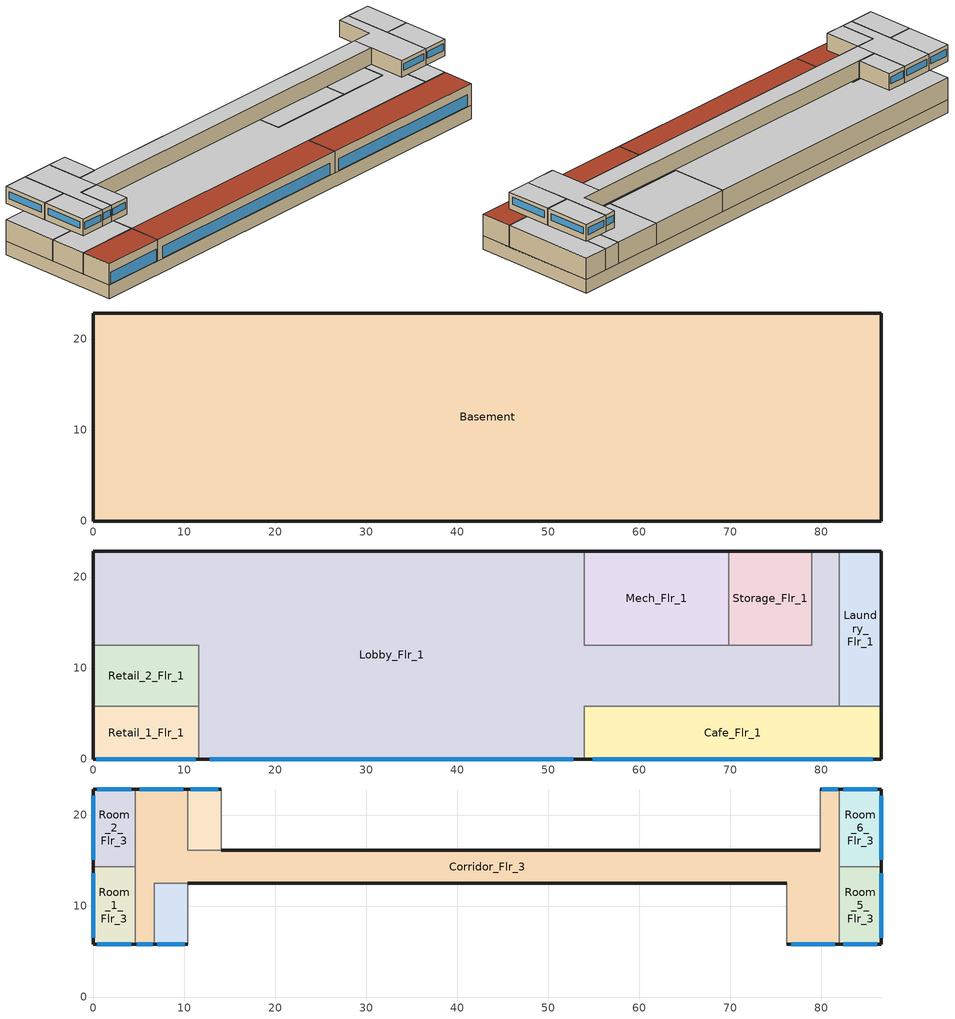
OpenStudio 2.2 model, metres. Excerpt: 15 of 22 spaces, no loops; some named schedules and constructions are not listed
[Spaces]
Basement
 floor ground: 86.56,22.86 86.56,0 0,0 0,22.86 z-2.44
 wall ground: 0,22.86 0,0 86.56,0 86.56,22.86 0,22.86 z-2.44:0
Lobby_Flr_1
 floor to Basement: 53.95,22.86 53.95,0 11.58,0 11.58,12.5 0,12.5 0,22.86 z0; 81.99,22.86 81.99,5.79 53.95,5.79 53.95,12.5 78.94,12.5 78.94,22.86 z0
 wall outside: 53.95,22.86 0,22.86 0,12.5 / 11.58,0 53.95,0 / 81.99,22.86 78.94,22.86 z0:3.96
 wall to Retail_1_Flr_1: 11.58,5.79 11.58,0 z0:3.96
 wall to Laundry_Flr_1: 81.99,5.79 81.99,22.86 z0:3.96
 wall to Storage_Flr_1: 78.94,22.86 78.94,12.5 69.8,12.5 z0:3.96
 wall to Cafe_Flr_1: 53.95,0 53.95,5.79 81.99,5.79 z0:3.96
 wall to Retail_2_Flr_1: 0,12.5 11.58,12.5 11.58,5.79 z0:3.96
 wall to Mech_Flr_1: 69.8,12.5 53.95,12.5 53.95,22.86 z0:3.96
 window: 12.79,0 52.74,0 z0.15:2.29
 ceiling adiabatic (Typical Interior Wall): 81.99,5.79 81.99,22.86 78.94,22.86 78.94,12.5 53.95,12.5 53.95,22.86 0,22.86 0,12.5 11.58,12.5 11.58,5.79 z3.96
 roof outside: 53.95,0 53.95,5.79 11.58,5.79 11.58,0 z3.96
Retail_1_Flr_1
 floor to Basement: 11.58,5.79 11.58,0 0,0 0,5.79 z0
 wall outside: 0,5.79 0,0 11.58,0 z0:3.96
 wall to Retail_2_Flr_1: 11.58,5.79 0,5.79 z0:3.96
 window: 0.33,0 11.25,0 z0.15:2.29
 roof outside: 11.58,0 11.58,5.79 0,5.79 0,0 z3.96
Retail_2_Flr_1
 floor to Basement: 11.58,12.5 11.58,5.79 0,5.79 0,12.5 z0
 wall outside: 0,12.5 0,5.79 z0:3.96
 ceiling adiabatic (Typical Interior Wall): 11.58,5.79 11.58,12.5 0,12.5 0,5.79 z3.96
Laundry_Flr_1
 floor to Basement: 86.56,22.86 86.56,5.79 81.99,5.79 81.99,22.86 z0
 wall outside: 86.56,5.79 86.56,22.86 81.99,22.86 z0:3.96
 wall to Cafe_Flr_1: 81.99,5.79 86.56,5.79 z0:3.96
 ceiling adiabatic (Typical Interior Wall): 86.56,5.79 86.56,22.86 81.99,22.86 81.99,5.79 z3.96
Storage_Flr_1
 floor to Basement: 78.94,22.86 78.94,12.5 69.8,12.5 69.8,22.86 z0
 wall outside: 78.94,22.86 69.8,22.86 z0:3.96
 wall to Mech_Flr_1: 69.8,22.86 69.8,12.5 z0:3.96
 ceiling adiabatic (Typical Interior Wall): 78.94,12.5 78.94,22.86 69.8,22.86 69.8,12.5 z3.96
Mech_Flr_1
 floor to Basement: 69.8,22.86 69.8,12.5 53.95,12.5 53.95,22.86 z0
 wall outside: 69.8,22.86 53.95,22.86 z0:3.96
 ceiling adiabatic (Typical Interior Wall): 69.8,12.5 69.8,22.86 53.95,22.86 53.95,12.5 z3.96
Cafe_Flr_1
 floor to Basement: 86.56,5.79 86.56,0 53.95,0 53.95,5.79 z0
 wall outside: 53.95,0 86.56,0 86.56,5.79 z0:3.96
 window: 54.88,0 85.63,0 z0.15:2.29
 roof outside: 86.56,0 86.56,5.79 53.95,5.79 53.95,0 z3.96
Room_6_Flr_3
 floor adiabatic (Typical Interior Wall): 86.56,22.86 86.56,14.33 81.99,14.33 81.99,22.86 z7.01
 wall outside: 86.56,14.33 86.56,22.86 81.99,22.86 z7.01:10.06
 wall to Corridor_Flr_3: 81.99,22.86 81.99,14.33 z7.01:10.06
 wall to Room_5_Flr_3: 81.99,14.33 86.56,14.33 z7.01:10.06
 window: 86.16,22.86 82.39,22.86 / 86.56,15.07 86.56,22.11 z8.11:9.33
 ceiling adiabatic (Typical Interior Wall): 86.56,14.33 86.56,22.86 81.99,22.86 81.99,14.33 z10.06
Room_1_Flr_3
 floor adiabatic (Typical Interior Wall): 4.57,14.33 4.57,5.79 0,5.79 0,14.33 z7.01
 wall outside: 0,14.33 0,5.79 4.57,5.79 z7.01:10.06
 wall to Corridor_Flr_3: 4.57,5.79 4.57,14.33 z7.01:10.06
 wall to Room_2_Flr_3: 4.57,14.33 0,14.33 z7.01:10.06
 window: 0,13.58 0,6.54 / 0.4,5.79 4.17,5.79 z8.11:9.33
 ceiling adiabatic (Typical Interior Wall): 4.57,5.79 4.57,14.33 0,14.33 0,5.79 z10.06
Corridor_Flr_3
 floor adiabatic (Typical Interior Wall): 76.2,16.15 76.2,12.5 10.36,12.5 10.36,16.15 z7.01; 81.99,22.86 81.99,5.79 76.2,5.79 76.2,16.15 79.86,16.15 79.86,22.86 z7.01; 10.36,22.86 10.36,12.5 6.71,12.5 6.71,5.79 4.57,5.79 4.57,22.86 z7.01
 wall outside: 81.99,22.86 79.86,22.86 / 4.57,5.79 6.71,5.79 / 10.36,22.86 4.57,22.86 / 76.2,5.79 81.99,5.79 / 79.86,16.15 14.02,16.15 / 10.36,12.5 76.2,12.5 z7.01:10.06
 wall adiabatic (Typical Interior Wall): 79.86,22.86 79.86,16.15 / 76.2,12.5 76.2,5.79 / 6.71,5.79 6.71,12.5 10.36,12.5 / 14.02,16.15 10.36,16.15 10.36,22.86 z7.01:10.06
 wall to Room_2_Flr_3: 4.57,22.86 4.57,14.33 z7.01:10.06
 wall to Room_5_Flr_3: 81.99,5.79 81.99,14.33 z7.01:10.06
 window: 81.81,22.86 80.04,22.86 / 9.86,22.86 5.08,22.86 / 76.71,5.79 81.48,5.79 / 4.76,5.79 6.52,5.79 z8.11:9.33
 ceiling adiabatic (Typical Interior Wall): 81.99,5.79 81.99,22.86 79.86,22.86 79.86,16.15 76.2,16.15 76.2,5.79 z10.06; 6.71,5.79 6.71,12.5 10.36,12.5 10.36,22.86 4.57,22.86 4.57,5.79 z10.06; 76.2,12.5 76.2,16.15 10.36,16.15 10.36,12.5 z10.06
Room_2_Flr_3
 floor adiabatic (Typical Interior Wall): 4.57,22.86 4.57,14.33 0,14.33 0,22.86 z7.01
 wall outside: 4.57,22.86 0,22.86 0,14.33 z7.01:10.06
 window: 0,22.11 0,15.07 / 4.17,22.86 0.4,22.86 z8.11:9.33
 ceiling adiabatic (Typical Interior Wall): 4.57,14.33 4.57,22.86 0,22.86 0,14.33 z10.06
Room_4_Mult19_Flr_3
 floor adiabatic (Typical Interior Wall): 14.02,22.86 14.02,16.15 10.36,16.15 10.36,22.86 z7.01
 wall outside: 14.02,22.86 10.36,22.86 z7.01:10.06
 wall adiabatic (Typical Interior Wall): 10.36,22.86 10.36,16.15 14.02,16.15 14.02,22.86 z7.01:10.06
 window: 13.7,22.86 10.68,22.86 z8.11:9.33
 ceiling adiabatic (Typical Interior Wall): 14.02,16.15 14.02,22.86 10.36,22.86 10.36,16.15 z10.06
Room_5_Flr_3
 floor adiabatic (Typical Interior Wall): 86.56,14.33 86.56,5.79 81.99,5.79 81.99,14.33 z7.01
 wall outside: 81.99,5.79 86.56,5.79 86.56,14.33 z7.01:10.06
 window: 86.56,6.54 86.56,13.58 / 82.39,5.79 86.16,5.79 z8.11:9.33
 ceiling adiabatic (Typical Interior Wall): 86.56,5.79 86.56,14.33 81.99,14.33 81.99,5.79 z10.06
Room_3_Mult19_Flr_3
 floor adiabatic (Typical Interior Wall): 10.36,12.5 10.36,5.79 6.71,5.79 6.71,12.5 z7.01
 wall outside: 6.71,5.79 10.36,5.79 z7.01:10.06
 wall adiabatic (Typical Interior Wall): 10.36,5.79 10.36,12.5 6.71,12.5 6.71,5.79 z7.01:10.06
 window: 7.03,5.79 10.04,5.79 z8.11:9.33
 ceiling adiabatic (Typical Interior Wall): 10.36,5.79 10.36,12.5 6.71,12.5 6.71,5.79 z10.06
[Site]
Goose_NF_CAN: Latitude {deg}=53.32; Longitude {deg}=-60.37; Time Zone {hr}=-3.5; Elevation {m}=49; Terrain=City
[Building]
NECB 2011-LargeHotel-NECB HDD Method-CAN_NF_Goose.718160_CWEC.epw created: 2017-07-10 18:25:26 +0000: North Axis {deg}=0; Default Construction Set=NECB 2011 - LrgHotel - NECB HDD Method at climate 7b; Standards Number of Stories=7; Standards Number of Above Ground Stories=6; Standards Building Type=LargeHotel
[Site:GroundTemperature:BuildingSurface]
19.527, 19.502, 19.536, 19.598, 20.002, 21.64, 22.225, 22.375, 21.449, 20.121, 19.802, 19.633
[Site:WaterMainsTemperature]
Calculation Method=Correlation; Annual Average Outdoor Air Temperature {C}=0.0416667; Maximum Difference In Monthly Average Outdoor Air Temperatures {deltaC}=33
[SizingPeriod:DesignDay] Barometric Pressure {Pa}=100738; Sky Clearness=0; Rain Indicator=0; Snow Indicator=0; Day of Month=21; Daylight Saving Time Indicator=0; Humidity Indicating Type=Wetbulb; Dry-Bulb Temperature Range Modifier Type=DefaultMultipliers
Name | Maximum Dry-Bulb Temperature {C} | Daily Dry-Bulb Temperature Range {deltaC} | Humidity Indicating Conditions at Maximum Dry-Bulb | Wind Speed {m/s} | Wind Direction {deg} | Month | Day Type | Solar Model Indicator | ASHRAE Taub | ASHRAE Taud
Goose Ann Clg .4% Condns DB=>MWB | 27.7 | 9.8 | 17.4 | 5.4 | 230 | 7 | SummerDesignDay | ASHRAETau | 0.438 | 2.046
Goose Ann Clg .4% Condns WB=>MDB | 25 | 9.8 | 18.8 | 5.4 | 230 | 7 | SummerDesignDay | ASHRAETau | 0.438 | 2.046
Goose Ann Htg 99.6% Condns DB | -30.2 | 0 | -30.2 | 5 | 260 | 1 | WinterDesignDay | ASHRAEClearSky
[Material:NoMass]
CP02 CARPET PAD: Roughness=VeryRough; Thermal Resistance {m2-K/W}=0.21648; Thermal Absorptance=0.9; Solar Absorptance=0.7; Visible Absorptance=0.8
[Material]
Name | Roughness | Thickness {m} | Conductivity {W/m-K} | Density {kg/m3} | Specific Heat {J/kg-K} | Thermal Absorptance | Solar Absorptance | Visible Absorptance
100mm Normalweight concrete floor | MediumSmooth | 0.1016 | 2.31 | 2322 | 832
G01 13mm gypsum board | Smooth | 0.0127 | 0.16 | 800 | 1090 | 0.9 | 0.7 | 0.5
G05 25mm wood | MediumSmooth | 0.0254 | 0.15 | 608 | 1630 | 0.9 | 0.5 | 0.5
[Construction]
Typical Interior Floor: 100mm Normalweight concrete floor, CP02 CARPET PAD
Typical Interior Wall: G01 13mm gypsum board, G01 13mm gypsum board
Typical Interior Ceiling: CP02 CARPET PAD, 100mm Normalweight concrete floor
Typical Interior Window: Clear 3mm
Typical Interior Door; Typical Interior Partition: G05 25mm wood
Customized Fenestration: cond=0.220 tvis=0.220 tsol=0.232: Customized Fenestration:: cond=0.220 tvis=0.220 tsol=0.232
Customized Fenestration: cond=0.220 tvis=0.441 tsol=0.279: Customized Fenestration:: cond=0.220 tvis=0.441 tsol=0.279
Customized Fenestration: cond=0.220 tvis=0.294 tsol=0.332: Customized Fenestration:: cond=0.220 tvis=0.294 tsol=0.332
Customized Fenestration: cond=0.220 tvis=0.898 tsol=0.837: Customized Fenestration:: cond=0.220 tvis=0.898 tsol=0.837
[DefaultConstructionSet]
NECB 2011 - LrgHotel - NECB HDD Method at climate 7b: Default Exterior Surface Constructions=NECB 2011 - LrgHotel - NECB HDD Method at climate 7b; Default Interior Surface Constructions=Default Surface Constructions 2; Default Ground Contact Surface Constructions=NECB 2011 - LrgHotel - NECB HDD Method at climate 7b 1; Default Exterior SubSurface Constructions=NECB 2011 - LrgHotel - NECB HDD Method at climate 7b; Default Interior SubSurface Constructions=Default Sub Surface Constructions 2; Interior Partition Construction=Typical Interior Partition
[DefaultSurfaceConstructions]
Name | Floor Construction | Wall Construction | Roof Ceiling Construction
Default Surface Constructions 2 | Typical Interior Floor | Typical Interior Wall | Typical Interior Ceiling
NECB 2011 - LrgHotel - NECB HDD Method at climate 7b | Customized opaque construction {64b4cb1a-82db-4f36-a0ae-0906b5a6b77b} to conductance of 0.162 | Customized opaque construction {cada5ed1-0558-42f6-af7d-9126bde3107f} to conductance of 0.21 | Customized opaque construction {52edba2d-e00a-477b-bd97-891d403d9e09} to conductance of 0.162
NECB 2011 - LrgHotel - NECB HDD Method at climate 7b 1 | Customized opaque construction {851635d0-1f7b-4ebe-b48d-ab0096e1bcf3} to conductance of 0.757 | Customized opaque construction {851635d0-1f7b-4ebe-b48d-ab0096e1bcf3} to conductance of 0.284 | Customized opaque construction {851635d0-1f7b-4ebe-b48d-ab0096e1bcf3} to conductance of 0.284
[DefaultSubSurfaceConstructions]
Name | Fixed Window Construction | Operable Window Construction | Door Construction | Glass Door Construction | Overhead Door Construction | Skylight Construction | Tubular Daylight Dome Construction | Tubular Daylight Diffuser Construction
Default Sub Surface Constructions 2 | Typical Interior Window | Typical Interior Window | Typical Interior Door
NECB 2011 - LrgHotel - NECB HDD Method at climate 7b | Customized Fenestration: cond=0.220 tvis=0.220 tsol=0.232 | Customized Fenestration: cond=0.220 tvis=0.220 tsol=0.232 | Customized opaque construction {94a038be-98f1-4f39-9f8d-5ba07d3c7cf5} to conductance of 2.2 | Customized Fenestration: cond=0.220 tvis=0.441 tsol=0.279 | Customized opaque construction {1722e17f-ae23-4e9b-b7e5-12b091801d84} to conductance of 2.2 | Customized Fenestration: cond=0.220 tvis=0.294 tsol=0.332 | Customized Fenestration: cond=0.220 tvis=0.898 tsol=0.837 | Customized Fenestration: cond=0.220 tvis=0.898 tsol=0.837
[WindowMaterial:Glazing]
Clear 3mm: Optical Data Type=SpectralAverage; Thickness {m}=0.003; Solar Transmittance at Normal Incidence=0.837; Front Side Solar Reflectance at Normal Incidence=0.075; Back Side Solar Reflectance at Normal Incidence=0.075; Visible Transmittance at Normal Incidence=0.898; Front Side Visible Reflectance at Normal Incidence=0.081; Back Side Visible Reflectance at Normal Incidence=0.081; Infrared Transmittance at Normal Incidence=0; Front Side Infrared Hemispherical Emissivity=0.84; Back Side Infrared Hemispherical Emissivity=0.84; Conductivity {W/m-K}=0.9; Dirt Correction Factor for Solar and Visible Transmittance=1; Solar Diffusing=No
[WindowMaterial:SimpleGlazingSystem] U-Factor {W/m2-K}=2.2; Solar Heat Gain Coefficient=0.6; Visible Transmittance=0.21
Customized Fenestration:: cond=0.220 tvis=0.220 tsol=0.232; Customized Fenestration:: cond=0.220 tvis=0.441 tsol=0.279; Customized Fenestration:: cond=0.220 tvis=0.294 tsol=0.332; Customized Fenestration:: cond=0.220 tvis=0.898 tsol=0.837
[Space] Part of Total Floor Area=Yes
Name | Space Type | Building Story | Thermal Zone
Corridor_Flr_3 | Space Function Corr. >= 2.4m wide-sch-E | Building Story 3 | Sp-Corridor_Flr_3 Sys-1 Flr-2 Sch-E HPlcmt-south ZN
Laundry_Flr_1 | Space Function Hospital - laundry/washing | Building Story 2 | Sp-Laundry_Flr_1 Sys-3 Flr-1 Sch-C HPlcmt-east ZN
Lobby_Flr_1 | Space Function Hotel/Motel - lobby | Building Story 2 | Sp-Lobby_Flr_1 Sys-6 Flr-1 Sch-H HPlcmt-north ZN
Retail_1_Flr_1 | Space Function Retail - sales | Building Story 2 | Sp-Retail_1_Flr_1 Sys-6 Flr-1 Sch-C HPlcmt-south ZN
Room_1_Flr_3 | Space Function Hotel/Motel - rooms | Building Story 3 | Sp-Room_1_Flr_3 Sys-1 Flr-2 Sch-F HPlcmt-west ZN
Basement | Space Function Storage area | Building Story 1 | Sp-Basement Sys-4 Flr-3 Sch-E HPlcmt-north ZN
Room_6_Flr_3 | Space Function Hotel/Motel - rooms | Building Story 3 | Sp-Room_6_Flr_3 Sys-1 Flr-2 Sch-F HPlcmt-east ZN
Room_5_Flr_3 | Space Function Hotel/Motel - rooms | Building Story 3 | Sp-Room_5_Flr_3 Sys-1 Flr-2 Sch-F HPlcmt-east ZN
Room_4_Mult19_Flr_3 | Space Function Hotel/Motel - rooms | Building Story 3 | Sp-Room_4_Mult19_Flr_3 Sys-1 Flr-2 Sch-F HPlcmt-north ZN
Cafe_Flr_1 | Space Function Retail - mall concourse | Building Story 2 | Sp-Cafe_Flr_1 Sys-6 Flr-1 Sch-C HPlcmt-south ZN
Mech_Flr_1 | Space Function Electrical/Mechanical-sch-E | Building Story 2 | Sp-Mech_Flr_1 Sys-6 Flr-1 Sch-E HPlcmt-north ZN
Retail_2_Flr_1 | Space Function Retail - sales | Building Story 2 | Sp-Retail_2_Flr_1 Sys-6 Flr-1 Sch-C HPlcmt-west ZN
Storage_Flr_1 | Space Function Storage area - occsens | Building Story 2 | Sp-Storage_Flr_1 Sys-4 Flr-1 Sch-E HPlcmt-north ZN
Room_2_Flr_3 | Space Function Hotel/Motel - rooms | Building Story 3 | Sp-Room_2_Flr_3 Sys-1 Flr-2 Sch-F HPlcmt-west ZN
Room_3_Mult19_Flr_3 | Space Function Hotel/Motel - rooms | Building Story 3 | Sp-Room_3_Mult19_Flr_3 Sys-1 Flr-2 Sch-F HPlcmt-south ZN
[BuildingStory]
Name | Nominal Z Coordinate {m}
Building Story 1 | -2.439
Building Story 2 | 0
Building Story 3 | 7.008
[SpaceType] Standards Building Type=Space Function
Name | Default Schedule Set | Design Specification Outdoor Air Object | Standards Space Type
Space Function Storage area | Space Function Storage area Schedule Set | Space Function Storage area Ventilation | Storage area
Space Function Storage area - occsens | Space Function Storage area - occsens Schedule Set | Space Function Storage area - occsens Ventilation | Storage area - occsens
Space Function Retail - mall concourse | Space Function Retail - mall concourse Schedule Set | Space Function Retail - mall concourse Ventilation | Retail - mall concourse
Space Function Corr. >= 2.4m wide-sch-E | Space Function Corr. >= 2.4m wide-sch-E Schedule Set | Space Function Corr. >= 2.4m wide-sch-E Ventilation | Corr. >= 2.4m wide-sch-E
Space Function Hospital - laundry/washing | Space Function Hospital - laundry/washing Schedule Set | Space Function Hospital - laundry/washing Ventilation | Hospital - laundry/washing
Space Function Hotel/Motel - lobby | Space Function Hotel/Motel - lobby Schedule Set | Space Function Hotel/Motel - lobby Ventilation | Hotel/Motel - lobby
Space Function Electrical/Mechanical-sch-E | Space Function Electrical/Mechanical-sch-E Schedule Set | Space Function Electrical/Mechanical-sch-E Ventilation | Electrical/Mechanical-sch-E
Space Function Retail - sales | Space Function Retail - sales Schedule Set | Space Function Retail - sales Ventilation | Retail - sales
Space Function Hotel/Motel - rooms | Space Function Hotel/Motel - rooms Schedule Set | Space Function Hotel/Motel - rooms Ventilation | Hotel/Motel - rooms
[People] Work Efficiency Schedule=Work Efficiency Schedule; Clothing Insulation Schedule=Clothing Schedule; Air Velocity Schedule=Air Velocity Schedule
Name | People Definition | Space or SpaceType
Space Function Corr. >= 2.4m wide-sch-E People | Space Function Corr. >= 2.4m wide-sch-E People Definition | Space Function Corr. >= 2.4m wide-sch-E
Space Function Hospital - laundry/washing People | Space Function Hospital - laundry/washing People Definition | Space Function Hospital - laundry/washing
Space Function Hotel/Motel - lobby People | Space Function Hotel/Motel - lobby People Definition | Space Function Hotel/Motel - lobby
Space Function Retail - sales People | Space Function Retail - sales People Definition | Space Function Retail - sales
[Lights]
Name | Lights Definition | Space or SpaceType
Space Function Corr. >= 2.4m wide-sch-E Lights | Space Function Corr. >= 2.4m wide-sch-E Lights Definition | Space Function Corr. >= 2.4m wide-sch-E
Space Function Hospital - laundry/washing Lights | Space Function Hospital - laundry/washing Lights Definition | Space Function Hospital - laundry/washing
Space Function Hotel/Motel - lobby Lights | Space Function Hotel/Motel - lobby Lights Definition | Space Function Hotel/Motel - lobby
Space Function Retail - sales Lights | Space Function Retail - sales Lights Definition | Space Function Retail - sales
[DesignSpecification:OutdoorAir] Outdoor Air Method=Sum
Name | Outdoor Air Flow per Floor Area {m3/s-m2}
Space Function Corr. >= 2.4m wide-sch-E Ventilation | 0.0003048
Space Function Hospital - laundry/washing Ventilation | 0.002286
Space Function Hotel/Motel - lobby Ventilation | 0.0014478
Space Function Retail - sales Ventilation | 0.00118364
[DefaultScheduleSet] People Activity Level Schedule=NECB-Activity; Infiltration Schedule=Always On
Name | Number of People Schedule | Lighting Schedule | Electric Equipment Schedule
Space Function Corr. >= 2.4m wide-sch-E Schedule Set | NECB-E-Occupancy | NECB-E-Lighting | NECB-E-Electric-Equipment
Space Function Hospital - laundry/washing Schedule Set; Space Function Retail - sales Schedule Set | NECB-C-Occupancy | NECB-C-Lighting | NECB-C-Electric-Equipment
Space Function Hotel/Motel - lobby Schedule Set | NECB-H-Occupancy | NECB-H-Lighting | NECB-H-Electric-Equipment
Space Function Hotel/Motel - rooms Schedule Set | NECB-F-Occupancy | NECB-F-Lighting | NECB-F-Electric-Equipment
[ThermostatSetpoint:DualSetpoint]
Name | Heating Setpoint Temperature Schedule | Cooling Setpoint Temperature Schedule
Space Function Hotel/Motel - rooms Thermostat 10; Space Function Hotel/Motel - rooms Thermostat 11; Space Function Hotel/Motel - rooms Thermostat 12; Space Function Hotel/Motel - rooms Thermostat 13; Space Function Hotel/Motel - rooms Thermostat 14; Space Function Hotel/Motel - rooms Thermostat 15 | NECB-F-Thermostat Setpoint-Heating | NECB-F-Thermostat Setpoint-Cooling
Space Function Corr. >= 2.4m wide-sch-E Thermostat 3; Space Function Storage area - occsens Thermostat 2; Space Function Storage area Thermostat 2; Space Function Electrical/Mechanical-sch-E Thermostat 2 | NECB-E-Thermostat Setpoint-Heating | NECB-E-Thermostat Setpoint-Cooling
Space Function Hospital - laundry/washing Thermostat 2; Space Function Retail - sales Thermostat 3; Space Function Retail - sales Thermostat 4; Space Function Retail - mall concourse Thermostat 2 | NECB-C-Thermostat Setpoint-Heating | NECB-C-Thermostat Setpoint-Cooling
Space Function Hotel/Motel - lobby Thermostat 2 | NECB-H-Thermostat Setpoint-Heating | NECB-H-Thermostat Setpoint-Cooling
[ElectricEquipment]
Name | Electric Equipment Definition | Space or SpaceType
Space Function Hospital - laundry/washing Elec Equip | Space Function Hospital - laundry/washing Elec Equip Definition | Space Function Hospital - laundry/washing
Space Function Hotel/Motel - lobby Elec Equip | Space Function Hotel/Motel - lobby Elec Equip Definition | Space Function Hotel/Motel - lobby
Space Function Retail - sales Elec Equip | Space Function Retail - sales Elec Equip Definition | Space Function Retail - sales
[SpaceInfiltration:DesignFlowRate] Schedule=Always On Discrete; Design Flow Rate Calculation Method=Flow/ExteriorArea; Flow per Exterior Surface Area {m3/s-m2}=0.00025; Constant Term Coefficient=0; Temperature Term Coefficient=0; Velocity Term Coefficient=0.224; Velocity Squared Term Coefficient=0
Name | Space or SpaceType
Cafe_Flr_1 Infiltration | Cafe_Flr_1
Corridor_Flr_3 Infiltration | Corridor_Flr_3
Laundry_Flr_1 Infiltration | Laundry_Flr_1
Lobby_Flr_1 Infiltration | Lobby_Flr_1
Mech_Flr_1 Infiltration | Mech_Flr_1
Retail_1_Flr_1 Infiltration | Retail_1_Flr_1
Retail_2_Flr_1 Infiltration | Retail_2_Flr_1
Room_1_Flr_3 Infiltration | Room_1_Flr_3
Room_2_Flr_3 Infiltration | Room_2_Flr_3
Room_3_Mult19_Flr_3 Infiltration | Room_3_Mult19_Flr_3
Room_4_Mult19_Flr_3 Infiltration | Room_4_Mult19_Flr_3
Room_5_Flr_3 Infiltration | Room_5_Flr_3
Room_6_Flr_3 Infiltration | Room_6_Flr_3
Storage_Flr_1 Infiltration | Storage_Flr_1
[ThermalZone] Use Ideal Air Loads=No
Name | Multiplier | Thermostat
Sp-Room_4_Mult19_Flr_3 Sys-1 Flr-2 Sch-F HPlcmt-north ZN | 76 | Space Function Hotel/Motel - rooms Thermostat 10
Sp-Room_6_Flr_3 Sys-1 Flr-2 Sch-F HPlcmt-east ZN | 4 | Space Function Hotel/Motel - rooms Thermostat 11
Sp-Room_5_Flr_3 Sys-1 Flr-2 Sch-F HPlcmt-east ZN | 4 | Space Function Hotel/Motel - rooms Thermostat 12
Sp-Room_1_Flr_3 Sys-1 Flr-2 Sch-F HPlcmt-west ZN | 4 | Space Function Hotel/Motel - rooms Thermostat 13
Sp-Room_2_Flr_3 Sys-1 Flr-2 Sch-F HPlcmt-west ZN | 4 | Space Function Hotel/Motel - rooms Thermostat 14
Sp-Room_3_Mult19_Flr_3 Sys-1 Flr-2 Sch-F HPlcmt-south ZN | 76 | Space Function Hotel/Motel - rooms Thermostat 15
Sp-Corridor_Flr_3 Sys-1 Flr-2 Sch-E HPlcmt-south ZN | 4 | Space Function Corr. >= 2.4m wide-sch-E Thermostat 3
Sp-Laundry_Flr_1 Sys-3 Flr-1 Sch-C HPlcmt-east ZN |  | Space Function Hospital - laundry/washing Thermostat 2
Sp-Storage_Flr_1 Sys-4 Flr-1 Sch-E HPlcmt-north ZN |  | Space Function Storage area - occsens Thermostat 2
Sp-Basement Sys-4 Flr-3 Sch-E HPlcmt-north ZN |  | Space Function Storage area Thermostat 2
Sp-Mech_Flr_1 Sys-6 Flr-1 Sch-E HPlcmt-north ZN |  | Space Function Electrical/Mechanical-sch-E Thermostat 2
Sp-Retail_2_Flr_1 Sys-6 Flr-1 Sch-C HPlcmt-west ZN |  | Space Function Retail - sales Thermostat 3
Sp-Retail_1_Flr_1 Sys-6 Flr-1 Sch-C HPlcmt-south ZN |  | Space Function Retail - sales Thermostat 4
Sp-Cafe_Flr_1 Sys-6 Flr-1 Sch-C HPlcmt-south ZN |  | Space Function Retail - mall concourse Thermostat 2
Sp-Lobby_Flr_1 Sys-6 Flr-1 Sch-H HPlcmt-north ZN |  | Space Function Hotel/Motel - lobby Thermostat 2
